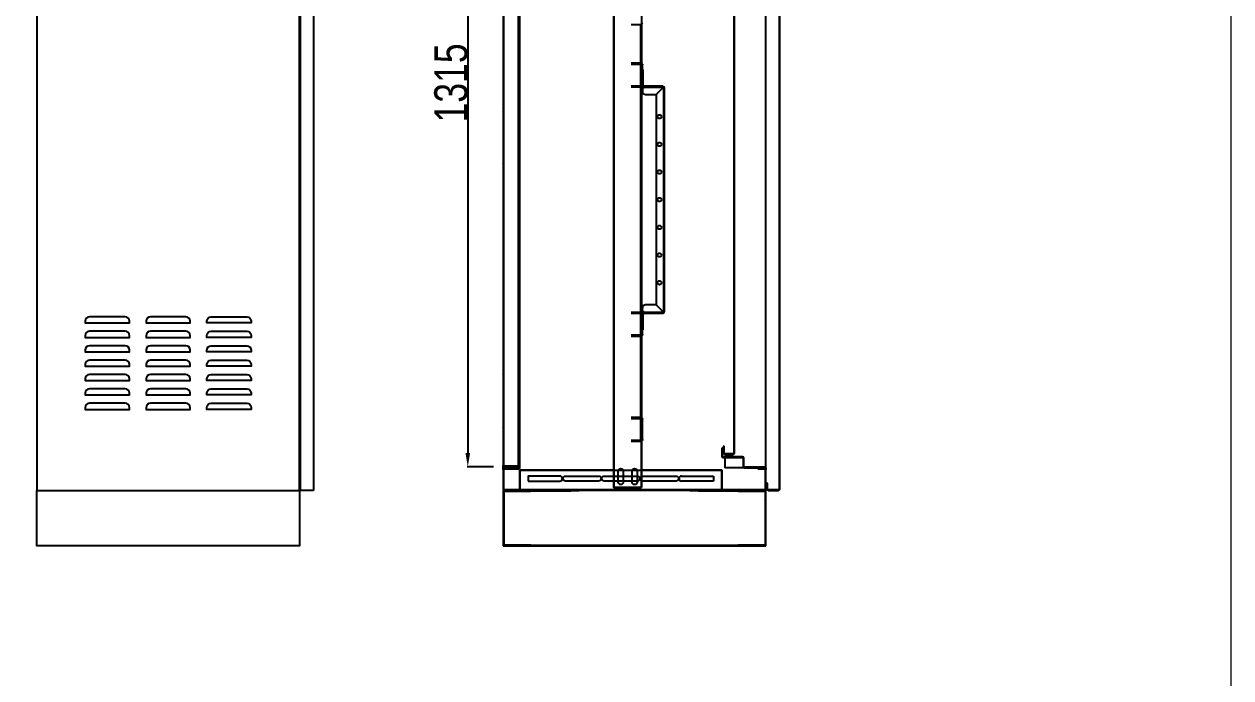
# Model space of a CAD drawing. Header units: inches. Extents: x 21 to 136330, y 8 to 58290.
# Drawn here: x 96468 to 98649, y 17266 to 18447 of the extents above; entities that cross this region are included whole.
import ezdxf
from ezdxf.enums import TextEntityAlignment as Align

# ---------------------------------------------------------------- set-up
doc = ezdxf.new("R2010")
doc.units = ezdxf.units.IN
doc.header["$MEASUREMENT"] = 0
doc.layers.add('0 TĂNG CỨNG', color=7, linetype='Continuous', lineweight=15)
doc.layers.add('@.0.DM. NÉT CHÍNH', color=7, linetype='Continuous')
doc.layers.add('@.DM. KÍCH THƯỚC', color=8, linetype='Continuous', transparency=0.2)
doc.layers.add('@.DM. KÍCH THƯỚC @ 1', color=8, linetype='Continuous', transparency=0.2)
doc.styles.add('ARIAL', font='arial.ttf')
doc.styles.add('roman', font='roman.shx', dxfattribs={"width": 0.8})
doc.styles.add('Tahoma (Input Text)', font='tahoma.ttf')
doc.dimstyles.new('Kích thước Duy Mạnh', dxfattribs={"dimtxt": 30, "dimasz": 25, "dimexe": 1.25, "dimexo": 20, "dimtad": 1, "dimdec": 1, "dimtxsty": 'roman', "dimcen": 2.5, "dimclrd": 8, "dimclre": 8, "dimclrt": 2, "dimadec": 0, "dimazin": 0, "dimtfac": 1, "dimtdec": 1, "dimtix": 1, "dimtmove": 0, "dimatfit": 3, "dimfxl": 1, "dimtfillclr": 1, "dimarcsym": 0})
pattern_1 = [(135.0002, (92231.654, 15167.05), (-33.67584, -33.6761), [])]
pattern_2 = [(60, (92231.654, 15167.05), (-41.24445, 23.8125), [])]
pattern_3 = [(45, (92231.654, 15167.05), (-33.67596, 33.67596), [])]
pattern_4 = [(150.00025, (92231.654, 15167.05), (-23.81232, -41.24456), [])]

# ---------------------------------------------------------------- blocks, each defined once
blk = doc.blocks.new('KHUNG KT1')
at = {"color": 7}
blk.add_lwpolyline([(0, 0), (7128, 0), (7128, -5040), (0, -5040)], close=True, dxfattribs=at)
at = {"color": 1, "style": 'Tahoma (Input Text)', "flags": 8}
for tag, p in [('#03', (1514.7, -4846.3)), ('#01', (328.9, -4851.1)), ('#05', (2819, -4851.1)), ('#07', (4424, -4851.1)), ('#09', (5172.9, -4851.1)), ('#02', (189.8, -4995.1)), ('#04', (1755.3, -4995.1)), ('#06', (2727.8, -4995.1)), ('#08', (4382.7, -4995.1)), ('#10', (5172.9, -4995.1))]:
    blk.add_attdef(tag, p, '', height=60, dxfattribs=at)
blk.add_attdef('#11', text='', height=60, dxfattribs=at).set_placement((6996, -4961.6), align=Align.CENTER)
at = {"layer": '0 TĂNG CỨNG', "color": 1, "style": 'ARIAL'}
blk.add_attdef('#12', (852.8, -4987.6), '', height=60, dxfattribs=at)
blk = doc.blocks.new('*D1639')
at = {"layer": '@.DM. KÍCH THƯỚC', "color": 8, "lineweight": -2, "transparency": 16777216}
for p, q in [((97316.2, 18962.2), (97268.5, 18962.2)), ((97316.2, 17647.2), (97268.5, 17647.2))]:
    blk.add_line(p, q, dxfattribs=at)
at = {"layer": '@.DM. KÍCH THƯỚC', "lineweight": -2, "transparency": 16777216}
blk.add_line((97269.7, 18937.2), (97269.7, 17672.2), dxfattribs=at)
at = {"layer": '@.DM. KÍCH THƯỚC', "transparency": 16777216}
for points in [[(97265.6, 18937.2), (97273.9, 18937.2), (97269.7, 18962.2)], [(97265.6, 17672.2), (97273.9, 17672.2), (97269.7, 17647.2)]]:
    blk.add_solid(points, dxfattribs=at)
at = {"layer": 'Defpoints', "color": 0, "transparency": 16777216}
for p in [(97336.2, 18962.2), (97269.7, 17647.2), (97336.2, 17647.2)]:
    blk.add_point(p, dxfattribs=at)
at = {"layer": '@.DM. KÍCH THƯỚC', "color": 2, "transparency": 16777216, "insert": (97209.1, 18269.2), "char_height": 60, "attachment_point": 1, "rotation": 90, "style": 'roman'}
blk.add_mtext('1315', dxfattribs=at)

msp = doc.modelspace()

# ---------------------------------------------------------------- hatches: boundary and pattern name
at = {"layer": '@.0.DM. NÉT CHÍNH'}
h = msp.add_hatch(dxfattribs=at)
h.set_pattern_fill('ANSI31', color=256, scale=381, angle=105.0002455, style=0)
h.set_pattern_definition(pattern_4)
edge = h.paths.add_edge_path()
edge.add_ellipse((97812.7013, 19002.2741), major_axis=(0, 1.2), ratio=1, start_angle=0, end_angle=90)
edge.add_line((97811.5013, 19002.2741), (97811.5013, 18991.6741))
edge.add_line((97811.5013, 18991.6741), (97810.3013, 18991.6741))
edge.add_line((97810.3013, 18991.6741), (97810.3013, 19002.2741))
edge.add_ellipse((97812.7013, 19002.2741), major_axis=(-2.4, 0), ratio=1, start_angle=270, end_angle=360, ccw=False)
edge.add_line((97812.7013, 19004.6741), (97831.4013, 19004.6741))
edge.add_ellipse((97831.4013, 19002.2741), major_axis=(0, 2.4), ratio=1, start_angle=270, end_angle=360, ccw=False)
edge.add_line((97833.8013, 19002.2741), (97833.8013, 17607.0741))
edge.add_ellipse((97831.4013, 17607.0741), major_axis=(2.4, 0), ratio=1, start_angle=270, end_angle=360, ccw=False)
edge.add_line((97831.4013, 17604.6741), (97812.7013, 17604.6741))
edge.add_ellipse((97812.7013, 17607.0741), major_axis=(0, -2.4), ratio=1, start_angle=270, end_angle=360, ccw=False)
edge.add_line((97810.3013, 17607.0741), (97810.3013, 17617.6741))
edge.add_line((97810.3013, 17617.6741), (97811.5013, 17617.6741))
edge.add_line((97811.5013, 17617.6741), (97811.5013, 17607.0741))
edge.add_ellipse((97812.7013, 17607.0741), major_axis=(-1.2, 0), ratio=1, start_angle=0, end_angle=90)
edge.add_line((97812.7013, 17605.8741), (97831.4013, 17605.8741))
edge.add_ellipse((97831.4013, 17607.0741), major_axis=(0, -1.2), ratio=1, start_angle=0, end_angle=90)
edge.add_line((97832.6013, 17607.0741), (97832.6013, 17704.6741))
edge.add_line((97832.6013, 17704.6741), (97832.6013, 17705.8741))
edge.add_line((97832.6013, 17705.8741), (97832.6013, 17733.4741))
edge.add_line((97832.6013, 17733.4741), (97832.6013, 17734.6741))
edge.add_line((97832.6013, 17734.6741), (97832.6013, 18289.6741))
edge.add_line((97832.6013, 18289.6741), (97832.6013, 18290.8741))
edge.add_line((97832.6013, 18290.8741), (97832.6013, 18318.4741))
edge.add_line((97832.6013, 18318.4741), (97832.6013, 18319.6741))
edge.add_line((97832.6013, 18319.6741), (97832.6013, 18874.6741))
edge.add_line((97832.6013, 18874.6741), (97832.6013, 18875.8741))
edge.add_line((97832.6013, 18875.8741), (97832.6013, 18903.4741))
edge.add_line((97832.6013, 18903.4741), (97832.6013, 18904.6741))
edge.add_line((97832.6013, 18904.6741), (97832.6013, 19002.2741))
edge.add_ellipse((97831.4013, 19002.2741), major_axis=(1.2, 0), ratio=1, start_angle=0, end_angle=90)
edge.add_line((97831.4013, 19003.4741), (97812.7013, 19003.4741))
h = msp.add_hatch(dxfattribs=at)
h.set_pattern_fill('ANSI31', color=256, scale=381, angle=14.9999778, style=0)
h.set_pattern_definition(pattern_2)
edge = h.paths.add_edge_path()
edge.add_line((97361.3013, 18962.1741), (97336.2013, 18962.1741))
edge.add_ellipse((97336.2013, 18959.7741), major_axis=(-2.4, 0), ratio=1, start_angle=270, end_angle=360)
edge.add_line((97333.8013, 18959.7741), (97333.8013, 17649.5741))
edge.add_ellipse((97336.2013, 17649.5741), major_axis=(0, -2.4), ratio=1, start_angle=270, end_angle=360)
edge.add_line((97336.2013, 17647.1741), (97361.3013, 17647.1741))
edge.add_line((97361.3013, 17647.1741), (97361.3013, 17648.3741))
edge.add_line((97361.3013, 17648.3741), (97336.2013, 17648.3741))
edge.add_ellipse((97336.2013, 17649.5741), major_axis=(-1.2, 0), ratio=1, start_angle=0, end_angle=90, ccw=False)
edge.add_line((97335.0013, 17649.5741), (97335.0013, 18959.7741))
edge.add_ellipse((97336.2013, 18959.7741), major_axis=(0, 1.2), ratio=1, start_angle=0, end_angle=90, ccw=False)
edge.add_line((97336.2013, 18960.9741), (97361.3013, 18960.9741))
edge.add_line((97361.3013, 18960.9741), (97361.3013, 18962.1741))
h = msp.add_hatch(dxfattribs=at)
h.set_pattern_fill('ANSI31', color=256, scale=381, style=0)
h.set_pattern_definition(pattern_3)
edge = h.paths.add_edge_path()
edge.add_line((97728.8013, 18928.3741), (97730.0013, 18928.3741))
edge.add_line((97730.0013, 18928.3741), (97730.0013, 18942.9741))
edge.add_ellipse((97731.2013, 18942.9741), major_axis=(0, 1.2), ratio=1, start_angle=0, end_angle=90, ccw=False)
edge.add_line((97731.2013, 18944.1741), (97766.4013, 18944.1741))
edge.add_ellipse((97766.4013, 18946.5741), major_axis=(2.4, 0), ratio=1, start_angle=270, end_angle=360)
edge.add_line((97768.8013, 18946.5741), (97768.8013, 18961.7741))
edge.add_ellipse((97770.0013, 18961.7741), major_axis=(0, 1.2), ratio=1, start_angle=0, end_angle=90, ccw=False)
edge.add_line((97770.0013, 18962.9741), (97808.8013, 18962.9741))
edge.add_line((97808.8013, 18962.9741), (97808.8013, 18964.1741))
edge.add_line((97808.8013, 18964.1741), (97770.0013, 18964.1741))
edge.add_ellipse((97770.0013, 18961.7741), major_axis=(-2.4, 0), ratio=1, start_angle=270, end_angle=360)
edge.add_line((97767.6013, 18961.7741), (97767.6013, 18946.5741))
edge.add_ellipse((97766.4013, 18946.5741), major_axis=(0, -1.2), ratio=1, start_angle=0, end_angle=90, ccw=False)
edge.add_line((97766.4013, 18945.3741), (97731.2013, 18945.3741))
edge.add_ellipse((97731.2013, 18942.9741), major_axis=(-2.4, 0), ratio=1, start_angle=270, end_angle=360)
edge.add_line((97728.8013, 18942.9741), (97728.8013, 18928.3741))
edge = h.paths.add_edge_path()
edge.add_line((97730.0013, 17680.9741), (97728.8013, 17680.9741))
edge.add_line((97728.8013, 17680.9741), (97728.8013, 17666.3741))
edge.add_ellipse((97731.2013, 17666.3741), major_axis=(0, -2.4), ratio=1, start_angle=270, end_angle=360)
edge.add_line((97731.2013, 17663.9741), (97766.4013, 17663.9741))
edge.add_ellipse((97766.4013, 17662.7741), major_axis=(1.2, 0), ratio=1, start_angle=0, end_angle=90, ccw=False)
edge.add_line((97767.6013, 17662.7741), (97767.6013, 17647.5741))
edge.add_ellipse((97770.0013, 17647.5741), major_axis=(0, -2.4), ratio=1, start_angle=270, end_angle=360)
edge.add_line((97770.0013, 17645.1741), (97808.8013, 17645.1741))
edge.add_line((97808.8013, 17645.1741), (97808.8013, 17646.3741))
edge.add_line((97808.8013, 17646.3741), (97770.0013, 17646.3741))
edge.add_ellipse((97770.0013, 17647.5741), major_axis=(-1.2, 0), ratio=1, start_angle=0, end_angle=90, ccw=False)
edge.add_line((97768.8013, 17647.5741), (97768.8013, 17662.7741))
edge.add_ellipse((97766.4013, 17662.7741), major_axis=(0, 2.4), ratio=1, start_angle=270, end_angle=360)
edge.add_line((97766.4013, 17665.1741), (97731.2013, 17665.1741))
edge.add_ellipse((97731.2013, 17666.3741), major_axis=(-1.2, 0), ratio=1, start_angle=0, end_angle=90, ccw=False)
edge.add_line((97730.0013, 17666.3741), (97730.0013, 17680.9741))
h = msp.add_hatch(dxfattribs=at)
h.set_pattern_fill('ANSI31', color=256, scale=381, angle=90.0002105, style=0)
h.set_pattern_definition(pattern_1)
edge = h.paths.add_edge_path()
edge.add_ellipse((97734.4013, 18937.2741), major_axis=(0, 1.2), ratio=1, start_angle=0, end_angle=90)
edge.add_line((97733.2013, 18937.2741), (97733.2013, 18924.6741))
edge.add_line((97733.2013, 18924.6741), (97732.0013, 18924.6741))
edge.add_line((97732.0013, 18924.6741), (97732.0013, 18937.2741))
edge.add_ellipse((97734.4013, 18937.2741), major_axis=(-2.4, 0), ratio=1, start_angle=270, end_angle=360, ccw=False)
edge.add_line((97734.4013, 18939.6741), (97749.6013, 18939.6741))
edge.add_ellipse((97749.6013, 18937.2741), major_axis=(0, 2.4), ratio=1, start_angle=270, end_angle=360, ccw=False)
edge.add_line((97752.0013, 18937.2741), (97752.0013, 17672.0741))
edge.add_ellipse((97749.6013, 17672.0741), major_axis=(2.4, 0), ratio=1, start_angle=270, end_angle=360, ccw=False)
edge.add_line((97749.6013, 17669.6741), (97734.4013, 17669.6741))
edge.add_ellipse((97734.4013, 17672.0741), major_axis=(0, -2.4), ratio=1, start_angle=270, end_angle=360, ccw=False)
edge.add_line((97732.0013, 17672.0741), (97732.0013, 17684.6741))
edge.add_line((97732.0013, 17684.6741), (97733.2013, 17684.6741))
edge.add_line((97733.2013, 17684.6741), (97733.2013, 17672.0741))
edge.add_ellipse((97734.4013, 17672.0741), major_axis=(-1.2, 0), ratio=1, start_angle=0, end_angle=90)
edge.add_line((97734.4013, 17670.8741), (97749.6013, 17670.8741))
edge.add_ellipse((97749.6013, 17672.0741), major_axis=(0, -1.2), ratio=1, start_angle=0, end_angle=90)
edge.add_line((97750.8013, 17672.0741), (97750.8013, 18937.2741))
edge.add_ellipse((97749.6013, 18937.2741), major_axis=(1.2, 0), ratio=1, start_angle=0, end_angle=90)
edge.add_line((97749.6013, 18938.4741), (97734.4013, 18938.4741))
h = msp.add_hatch(dxfattribs=at)
h.set_pattern_fill('ANSI31', color=256, scale=381, angle=75.0001754, style=0)
h.set_pattern_definition([(120.0002, (92231.654, 15167.05), (-41.2444, -23.81263), [])])
edge = h.paths.add_edge_path()
edge.add_ellipse((97582.3013, 18448.8706), major_axis=(3, 0), ratio=1, start_angle=270, end_angle=360)
edge.add_line((97585.3013, 18448.8706), (97585.3013, 18610.4776))
edge.add_ellipse((97582.3013, 18610.4776), major_axis=(0, 3), ratio=1, start_angle=270, end_angle=360)
edge.add_line((97582.3013, 18613.4776), (97565.3013, 18613.4776))
edge.add_line((97565.3013, 18613.4776), (97565.3013, 18611.9776))
edge.add_line((97565.3013, 18611.9776), (97582.3013, 18611.9776))
edge.add_ellipse((97582.3013, 18610.4776), major_axis=(1.5, 0), ratio=1, start_angle=0, end_angle=90, ccw=False)
edge.add_line((97583.8013, 18610.4776), (97583.8013, 18448.8706))
edge.add_ellipse((97582.3013, 18448.8706), major_axis=(0, -1.5), ratio=1, start_angle=0, end_angle=90, ccw=False)
edge.add_line((97582.3013, 18447.3706), (97565.3013, 18447.3706))
edge.add_line((97565.3013, 18447.3706), (97565.3013, 18445.8706))
edge.add_line((97565.3013, 18445.8706), (97582.3013, 18445.8706))
h = msp.add_hatch(dxfattribs=at)
h.set_pattern_fill('ANSI31', color=256, scale=381, style=0)
h.set_pattern_definition(pattern_3)
edge = h.paths.add_edge_path()
edge.add_ellipse((97582.3013, 18336.3706), major_axis=(3, 0), ratio=1, start_angle=270, end_angle=360)
edge.add_line((97585.3013, 18336.3706), (97585.3013, 18364.6741))
edge.add_line((97585.3013, 18364.6741), (97585.3013, 18372.9776))
edge.add_ellipse((97582.3013, 18372.9776), major_axis=(0, 3), ratio=1, start_angle=270, end_angle=360)
edge.add_line((97582.3013, 18375.9776), (97565.3013, 18375.9776))
edge.add_line((97565.3013, 18375.9776), (97565.3013, 18374.4776))
edge.add_line((97565.3013, 18374.4776), (97582.3013, 18374.4776))
edge.add_ellipse((97582.3013, 18372.9776), major_axis=(1.5, 0), ratio=1, start_angle=0, end_angle=90, ccw=False)
edge.add_line((97583.8013, 18372.9776), (97583.8013, 18336.3706))
edge.add_ellipse((97582.3013, 18336.3706), major_axis=(0, -1.5), ratio=1, start_angle=0, end_angle=90, ccw=False)
edge.add_line((97582.3013, 18334.8706), (97565.3013, 18334.8706))
edge.add_line((97565.3013, 18334.8706), (97565.3013, 18333.3706))
edge.add_line((97565.3013, 18333.3706), (97582.3013, 18333.3706))
h = msp.add_hatch(dxfattribs=at)
h.set_pattern_fill('ANSI31', color=256, scale=381, angle=-14.9999778, style=0)
h.set_pattern_definition([(30, (92231.654, 15167.05), (-23.8125, 41.24445), [])])
edge = h.paths.add_edge_path()
edge.add_ellipse((97588.3013, 17923.1741), major_axis=(-3, 0), ratio=1, start_angle=270, end_angle=360)
edge.add_line((97585.3013, 17923.1741), (97585.3013, 17922.9776))
edge.add_line((97585.3013, 17922.9776), (97585.3013, 17894.6741))
edge.add_line((97585.3013, 17894.6741), (97586.8013, 17894.6741))
edge.add_line((97586.8013, 17894.6741), (97586.8013, 17923.1741))
edge.add_ellipse((97588.3013, 17923.1741), major_axis=(0, 1.5), ratio=1, start_angle=0, end_angle=90, ccw=False)
edge.add_line((97588.3013, 17924.6741), (97622.3013, 17924.6741))
edge.add_ellipse((97622.3013, 17927.6741), major_axis=(3, 0), ratio=1, start_angle=270, end_angle=360)
edge.add_line((97625.3013, 17927.6741), (97625.3013, 18331.6741))
edge.add_ellipse((97622.3013, 18331.6741), major_axis=(0, 3), ratio=1, start_angle=270, end_angle=360)
edge.add_line((97622.3013, 18334.6741), (97588.3013, 18334.6741))
edge.add_ellipse((97588.3013, 18336.1741), major_axis=(-1.5, 0), ratio=1, start_angle=0, end_angle=90, ccw=False)
edge.add_line((97586.8013, 18336.1741), (97586.8013, 18364.6741))
edge.add_line((97586.8013, 18364.6741), (97585.3013, 18364.6741))
edge.add_line((97585.3013, 18364.6741), (97585.3013, 18336.3706))
edge.add_line((97585.3013, 18336.3706), (97585.3013, 18336.1741))
edge.add_ellipse((97588.3013, 18336.1741), major_axis=(0, -3), ratio=1, start_angle=270, end_angle=360)
edge.add_line((97588.3013, 18333.1741), (97622.3013, 18333.1741))
edge.add_ellipse((97622.3013, 18331.6741), major_axis=(1.5, 0), ratio=1, start_angle=0, end_angle=90, ccw=False)
edge.add_line((97623.8013, 18331.6741), (97623.8013, 17927.6741))
edge.add_ellipse((97622.3013, 17927.6741), major_axis=(0, -1.5), ratio=1, start_angle=0, end_angle=90, ccw=False)
edge.add_line((97622.3013, 17926.1741), (97588.3013, 17926.1741))
h = msp.add_hatch(dxfattribs=at)
h.set_pattern_fill('ANSI31', color=256, scale=381, angle=105.0002455, style=0)
h.set_pattern_definition(pattern_4)
edge = h.paths.add_edge_path()
edge.add_ellipse((97582.3013, 17886.3706), major_axis=(3, 0), ratio=1, start_angle=270, end_angle=360)
edge.add_line((97585.3013, 17886.3706), (97585.3013, 17894.6741))
edge.add_line((97585.3013, 17894.6741), (97585.3013, 17922.9776))
edge.add_ellipse((97582.3013, 17922.9776), major_axis=(0, 3), ratio=1, start_angle=270, end_angle=360)
edge.add_line((97582.3013, 17925.9776), (97565.3013, 17925.9776))
edge.add_line((97565.3013, 17925.9776), (97565.3013, 17924.4776))
edge.add_line((97565.3013, 17924.4776), (97582.3013, 17924.4776))
edge.add_ellipse((97582.3013, 17922.9776), major_axis=(1.5, 0), ratio=1, start_angle=0, end_angle=90, ccw=False)
edge.add_line((97583.8013, 17922.9776), (97583.8013, 17886.3706))
edge.add_ellipse((97582.3013, 17886.3706), major_axis=(0, -1.5), ratio=1, start_angle=0, end_angle=90, ccw=False)
edge.add_line((97582.3013, 17884.8706), (97565.3013, 17884.8706))
edge.add_line((97565.3013, 17884.8706), (97565.3013, 17883.3706))
edge.add_line((97565.3013, 17883.3706), (97582.3013, 17883.3706))
h = msp.add_hatch(dxfattribs=at)
h.set_pattern_fill('ANSI31', color=256, scale=381, angle=90.0002105, style=0)
h.set_pattern_definition(pattern_1)
edge = h.paths.add_edge_path()
edge.add_ellipse((97582.3013, 17696.3706), major_axis=(3, 0), ratio=1, start_angle=270, end_angle=360)
edge.add_line((97585.3013, 17696.3706), (97585.3013, 17732.9776))
edge.add_ellipse((97582.3013, 17732.9776), major_axis=(0, 3), ratio=1, start_angle=270, end_angle=360)
edge.add_line((97582.3013, 17735.9776), (97565.3013, 17735.9776))
edge.add_line((97565.3013, 17735.9776), (97565.3013, 17734.4776))
edge.add_line((97565.3013, 17734.4776), (97582.3013, 17734.4776))
edge.add_ellipse((97582.3013, 17732.9776), major_axis=(1.5, 0), ratio=1, start_angle=0, end_angle=90, ccw=False)
edge.add_line((97583.8013, 17732.9776), (97583.8013, 17696.3706))
edge.add_ellipse((97582.3013, 17696.3706), major_axis=(0, -1.5), ratio=1, start_angle=0, end_angle=90, ccw=False)
edge.add_line((97582.3013, 17694.8706), (97565.3013, 17694.8706))
edge.add_line((97565.3013, 17694.8706), (97565.3013, 17693.3706))
edge.add_line((97565.3013, 17693.3706), (97582.3013, 17693.3706))
h = msp.add_hatch(dxfattribs=at)
h.set_pattern_fill('ANSI31', color=256, scale=381, angle=90.0002105, style=0)
h.set_pattern_definition(pattern_1)
edge = h.paths.add_edge_path()
edge.add_line((97671.3013, 17605.8741), (97671.3013, 17604.6741))
edge.add_line((97671.3013, 17604.6741), (97686.3013, 17604.6741))
edge.add_line((97686.3013, 17604.6741), (97758.8013, 17604.6741))
edge.add_line((97758.8013, 17604.6741), (97806.4013, 17604.6741))
edge.add_ellipse((97806.4013, 17607.0741), major_axis=(2.4, 0), ratio=1, start_angle=270, end_angle=360)
edge.add_line((97808.8013, 17607.0741), (97808.8013, 17642.2741))
edge.add_ellipse((97806.4013, 17642.2741), major_axis=(0, 2.4), ratio=1, start_angle=270, end_angle=360)
edge.add_line((97806.4013, 17644.6741), (97793.8013, 17644.6741))
edge.add_line((97793.8013, 17644.6741), (97793.8013, 17643.4741))
edge.add_line((97793.8013, 17643.4741), (97806.4013, 17643.4741))
edge.add_ellipse((97806.4013, 17642.2741), major_axis=(1.2, 0), ratio=1, start_angle=0, end_angle=90, ccw=False)
edge.add_line((97807.6013, 17642.2741), (97807.6013, 17607.0741))
edge.add_ellipse((97806.4013, 17607.0741), major_axis=(0, -1.2), ratio=1, start_angle=0, end_angle=90, ccw=False)
edge.add_line((97806.4013, 17605.8741), (97671.3013, 17605.8741))
edge = h.paths.add_edge_path()
edge.add_line((97363.8013, 17645.8741), (97363.8013, 17673.4741))
edge.add_line((97363.8013, 17673.4741), (97362.6013, 17673.4741))
edge.add_line((97362.6013, 17673.4741), (97362.6013, 17645.8741))
edge.add_ellipse((97361.4013, 17645.8741), major_axis=(0, -1.2), ratio=1, start_angle=0, end_angle=90, ccw=False)
edge.add_line((97361.4013, 17644.6741), (97336.2013, 17644.6741))
edge.add_ellipse((97336.2013, 17642.2741), major_axis=(-2.4, 0), ratio=1, start_angle=270, end_angle=360)
edge.add_line((97333.8013, 17642.2741), (97333.8013, 17607.0741))
edge.add_ellipse((97336.2013, 17607.0741), major_axis=(0, -2.4), ratio=1, start_angle=270, end_angle=360)
edge.add_line((97336.2013, 17604.6741), (97383.8013, 17604.6741))
edge.add_line((97383.8013, 17604.6741), (97456.3013, 17604.6741))
edge.add_line((97456.3013, 17604.6741), (97471.3013, 17604.6741))
edge.add_line((97471.3013, 17604.6741), (97471.3013, 17605.8741))
edge.add_line((97471.3013, 17605.8741), (97336.2013, 17605.8741))
edge.add_ellipse((97336.2013, 17607.0741), major_axis=(-1.2, 0), ratio=1, start_angle=0, end_angle=90, ccw=False)
edge.add_line((97335.0013, 17607.0741), (97335.0013, 17642.2741))
edge.add_ellipse((97336.2013, 17642.2741), major_axis=(0, 1.2), ratio=1, start_angle=0, end_angle=90, ccw=False)
edge.add_line((97336.2013, 17643.4741), (97361.4013, 17643.4741))
edge.add_ellipse((97361.4013, 17645.8741), major_axis=(2.4, 0), ratio=1, start_angle=270, end_angle=360)
h = msp.add_hatch(dxfattribs=at)
h.set_pattern_fill('ANSI31', color=256, scale=381, angle=14.9999778, style=0)
h.set_pattern_definition(pattern_2)
edge = h.paths.add_edge_path()
edge.add_line((97807.6013, 17602.2741), (97807.6013, 17507.0741))
edge.add_ellipse((97806.4013, 17507.0741), major_axis=(0, -1.2), ratio=1, start_angle=0, end_angle=90, ccw=False)
edge.add_line((97806.4013, 17505.8741), (97758.8013, 17505.8741))
edge.add_line((97758.8013, 17505.8741), (97758.8013, 17504.6741))
edge.add_line((97758.8013, 17504.6741), (97806.4013, 17504.6741))
edge.add_ellipse((97806.4013, 17507.0741), major_axis=(2.4, 0), ratio=1, start_angle=270, end_angle=360)
edge.add_line((97808.8013, 17507.0741), (97808.8013, 17602.2741))
edge.add_ellipse((97806.4013, 17602.2741), major_axis=(0, 2.4), ratio=1, start_angle=270, end_angle=360)
edge.add_line((97806.4013, 17604.6741), (97758.8013, 17604.6741))
edge.add_line((97758.8013, 17604.6741), (97758.8013, 17603.4741))
edge.add_line((97758.8013, 17603.4741), (97806.4013, 17603.4741))
edge.add_ellipse((97806.4013, 17602.2741), major_axis=(1.2, 0), ratio=1, start_angle=0, end_angle=90, ccw=False)
edge = h.paths.add_edge_path()
edge.add_line((97383.8013, 17505.8741), (97336.2013, 17505.8741))
edge.add_ellipse((97336.2013, 17507.0741), major_axis=(-1.2, 0), ratio=1, start_angle=0, end_angle=90, ccw=False)
edge.add_line((97335.0013, 17507.0741), (97335.0013, 17602.2741))
edge.add_ellipse((97336.2013, 17602.2741), major_axis=(0, 1.2), ratio=1, start_angle=0, end_angle=90, ccw=False)
edge.add_line((97336.2013, 17603.4741), (97383.8013, 17603.4741))
edge.add_line((97383.8013, 17603.4741), (97383.8013, 17604.6741))
edge.add_line((97383.8013, 17604.6741), (97336.2013, 17604.6741))
edge.add_ellipse((97336.2013, 17602.2741), major_axis=(-2.4, 0), ratio=1, start_angle=270, end_angle=360)
edge.add_line((97333.8013, 17602.2741), (97333.8013, 17507.0741))
edge.add_ellipse((97336.2013, 17507.0741), major_axis=(0, -2.4), ratio=1, start_angle=270, end_angle=360)
edge.add_line((97336.2013, 17504.6741), (97383.8013, 17504.6741))
edge.add_line((97383.8013, 17504.6741), (97383.8013, 17505.8741))

# ---------------------------------------------------------------- linework, layer by layer
at = {"color": 2}
for points in [[(96650.0159, 17917.984), (96586.0159, 17917.984, 0.414213562), (96578.0159, 17909.984), (96578.0159, 17906.984), (96658.0159, 17906.984), (96658.0159, 17909.984, 0.414213562)], [(96760.0159, 17917.984), (96696.0159, 17917.984, 0.414213562), (96688.0159, 17909.984), (96688.0159, 17906.984), (96768.0159, 17906.984), (96768.0159, 17909.984, 0.414213562)], [(96806.0159, 17917.984), (96870.0159, 17917.984, -0.414213562), (96878.0159, 17909.984), (96878.0159, 17906.984), (96798.0159, 17906.984), (96798.0159, 17909.984, -0.414213562)], [(96650.0159, 17891.984), (96586.0159, 17891.984, 0.414213562), (96578.0159, 17883.984), (96578.0159, 17880.984), (96658.0159, 17880.984), (96658.0159, 17883.984, 0.414213562)], [(96760.0159, 17891.984), (96696.0159, 17891.984, 0.414213562), (96688.0159, 17883.984), (96688.0159, 17880.984), (96768.0159, 17880.984), (96768.0159, 17883.984, 0.414213562)], [(96806.0159, 17891.984), (96870.0159, 17891.984, -0.414213562), (96878.0159, 17883.984), (96878.0159, 17880.984), (96798.0159, 17880.984), (96798.0159, 17883.984, -0.414213562)], [(96650.0159, 17865.984), (96586.0159, 17865.984, 0.414213562), (96578.0159, 17857.984), (96578.0159, 17854.984), (96658.0159, 17854.984), (96658.0159, 17857.984, 0.414213562)], [(96760.0159, 17865.984), (96696.0159, 17865.984, 0.414213562), (96688.0159, 17857.984), (96688.0159, 17854.984), (96768.0159, 17854.984), (96768.0159, 17857.984, 0.414213562)], [(96806.0159, 17865.984), (96870.0159, 17865.984, -0.414213562), (96878.0159, 17857.984), (96878.0159, 17854.984), (96798.0159, 17854.984), (96798.0159, 17857.984, -0.414213562)], [(96650.0159, 17839.984), (96586.0159, 17839.984, 0.414213562), (96578.0159, 17831.984), (96578.0159, 17828.984), (96658.0159, 17828.984), (96658.0159, 17831.984, 0.414213562)], [(96760.0159, 17839.984), (96696.0159, 17839.984, 0.414213562), (96688.0159, 17831.984), (96688.0159, 17828.984), (96768.0159, 17828.984), (96768.0159, 17831.984, 0.414213562)], [(96806.0159, 17839.984), (96870.0159, 17839.984, -0.414213562), (96878.0159, 17831.984), (96878.0159, 17828.984), (96798.0159, 17828.984), (96798.0159, 17831.984, -0.414213562)], [(96650.0159, 17813.984), (96586.0159, 17813.984, 0.414213562), (96578.0159, 17805.984), (96578.0159, 17802.984), (96658.0159, 17802.984), (96658.0159, 17805.984, 0.414213562)], [(96760.0159, 17813.984), (96696.0159, 17813.984, 0.414213562), (96688.0159, 17805.984), (96688.0159, 17802.984), (96768.0159, 17802.984), (96768.0159, 17805.984, 0.414213562)], [(96806.0159, 17813.984), (96870.0159, 17813.984, -0.414213562), (96878.0159, 17805.984), (96878.0159, 17802.984), (96798.0159, 17802.984), (96798.0159, 17805.984, -0.414213562)], [(96650.0159, 17787.984), (96586.0159, 17787.984, 0.414213562), (96578.0159, 17779.984), (96578.0159, 17776.984), (96658.0159, 17776.984), (96658.0159, 17779.984, 0.414213562)], [(96760.0159, 17787.984), (96696.0159, 17787.984, 0.414213562), (96688.0159, 17779.984), (96688.0159, 17776.984), (96768.0159, 17776.984), (96768.0159, 17779.984, 0.414213562)], [(96806.0159, 17787.984), (96870.0159, 17787.984, -0.414213562), (96878.0159, 17779.984), (96878.0159, 17776.984), (96798.0159, 17776.984), (96798.0159, 17779.984, -0.414213562)], [(96650.0159, 17761.984), (96586.0159, 17761.984, 0.414213562), (96578.0159, 17753.984), (96578.0159, 17750.984), (96658.0159, 17750.984), (96658.0159, 17753.984, 0.414213562)], [(96760.0159, 17761.984), (96696.0159, 17761.984, 0.414213562), (96688.0159, 17753.984), (96688.0159, 17750.984), (96768.0159, 17750.984), (96768.0159, 17753.984, 0.414213562)], [(96806.0159, 17761.984), (96870.0159, 17761.984, -0.414213562), (96878.0159, 17753.984), (96878.0159, 17750.984), (96798.0159, 17750.984), (96798.0159, 17753.984, -0.414213562)]]:
    msp.add_lwpolyline(points, format="xyb", close=True, dxfattribs=at)
at = {"layer": '@.0.DM. NÉT CHÍNH'}
for p, q in [((97832.6013, 19002.2741), (97832.6013, 17607.0741)), ((97833.8013, 17607.0741), (97833.8013, 19002.2741)), ((97533.8013, 18999.6741), (97533.8013, 17609.6741)), ((97333.8013, 18959.7741), (97333.8013, 17649.5741)), ((97335.0013, 17649.5741), (97335.0013, 18959.7741)), ((97361.3013, 17648.3741), (97361.3013, 18960.9741)), ((97808.8013, 17646.3741), (97808.8013, 18962.9741)), ((97750.8013, 18937.2741), (97750.8013, 17672.0741)), ((97752.0013, 17672.0741), (97752.0013, 18937.2741)), ((97362.6013, 17673.4741), (97362.6013, 18935.8741)), ((97363.8013, 17673.4741), (97363.8013, 18935.8741)), ((97565.3013, 18445.8706), (97582.3013, 18445.8706)), ((97582.3013, 18375.9776), (97582.3013, 18445.8706)), ((97583.8013, 18375.5757), (97583.8013, 18446.2725)), ((97582.3013, 18375.9776), (97565.3013, 18375.9776)), ((97565.3013, 18374.4776), (97582.3013, 18374.4776)), ((97582.3013, 18334.8706), (97582.3013, 18374.4776)), ((97583.8013, 18372.9776), (97583.8013, 18336.3706)), ((97585.3013, 18374.6741), (97584.7756, 18374.6741)), ((97585.3013, 18374.6741), (97585.3013, 18372.9776)), ((97585.3013, 18336.3706), (97585.3013, 18372.9776)), ((97586.8013, 18364.6741), (97585.3013, 18364.6741)), ((97585.3013, 18364.6741), (97585.3013, 18336.1741)), ((97586.8013, 18336.1741), (97586.8013, 18364.6741)), ((97582.3013, 18334.8706), (97565.3013, 18334.8706)), ((97565.3013, 18333.3706), (97582.3013, 18333.3706)), ((97582.3013, 17925.9776), (97582.3013, 18333.3706)), ((97583.8013, 17925.5757), (97583.8013, 18333.7725)), ((97584.7756, 18334.6741), (97585.3013, 18334.6741)), ((97585.3013, 18336.1741), (97585.3013, 18334.6741)), ((97585.3013, 18331.6741), (97585.3013, 18325.6741)), ((97588.3013, 18331.6741), (97585.3013, 18331.6741)), ((97622.3013, 18334.6741), (97588.3013, 18334.6741)), ((97588.3013, 18333.1741), (97622.3013, 18333.1741)), ((97588.3013, 18333.1741), (97588.3013, 18331.6741)), ((97622.2306, 18331.6741), (97610.2306, 18319.6741)), ((97622.3013, 18331.6034), (97610.3013, 18319.6034)), ((97623.8013, 18331.6741), (97623.8013, 17927.6741)), ((97625.3013, 17927.6741), (97625.3013, 18331.6741)), ((97591.3013, 18319.6741), (97610.2306, 18319.6741)), ((97610.3013, 18319.6034), (97610.3013, 17939.7448)), ((97585.3013, 17927.6741), (97585.3013, 17933.6741)), ((97610.2306, 17939.6741), (97591.3013, 17939.6741)), ((97622.2306, 17927.6741), (97610.2306, 17939.6741)), ((97622.3013, 17927.7448), (97610.3013, 17939.7448)), ((97582.3013, 17925.9776), (97565.3013, 17925.9776)), ((97565.3013, 17924.4776), (97582.3013, 17924.4776)), ((97582.3013, 17884.8706), (97582.3013, 17924.4776)), ((97583.8013, 17922.9776), (97583.8013, 17886.3706)), ((97585.3013, 17924.6741), (97584.7756, 17924.6741)), ((97585.3013, 17927.6741), (97588.3013, 17927.6741)), ((97585.3013, 17924.6741), (97585.3013, 17923.1741)), ((97585.3013, 17923.1741), (97585.3013, 17894.6741)), ((97585.3013, 17886.3706), (97585.3013, 17922.9776)), ((97586.8013, 17894.6741), (97586.8013, 17923.1741)), ((97588.3013, 17927.6741), (97588.3013, 17926.1741)), ((97622.3013, 17926.1741), (97588.3013, 17926.1741)), ((97588.3013, 17924.6741), (97622.3013, 17924.6741)), ((97585.3013, 17894.6741), (97586.8013, 17894.6741)), ((97582.3013, 17884.8706), (97565.3013, 17884.8706)), ((97565.3013, 17883.3706), (97582.3013, 17883.3706)), ((97582.3013, 17735.9776), (97582.3013, 17883.3706)), ((97583.8013, 17735.5757), (97583.8013, 17883.7725)), ((97584.7756, 17884.6741), (97585.3013, 17884.6741)), ((97585.3013, 17886.3706), (97585.3013, 17884.6741)), ((97582.3013, 17735.9776), (97565.3013, 17735.9776)), ((97565.3013, 17734.4776), (97582.3013, 17734.4776)), ((97582.3013, 17694.8706), (97582.3013, 17734.4776)), ((97583.8013, 17732.9776), (97583.8013, 17696.3706)), ((97585.3013, 17734.6741), (97584.7756, 17734.6741)), ((97585.3013, 17734.6741), (97585.3013, 17732.9776)), ((97585.3013, 17696.3706), (97585.3013, 17732.9776)), ((97582.3013, 17694.8706), (97565.3013, 17694.8706)), ((97565.3013, 17693.3706), (97582.3013, 17693.3706)), ((97583.8013, 17609.6741), (97583.8013, 17693.7725)), ((97584.7756, 17694.6741), (97585.3013, 17694.6741)), ((97585.3013, 17696.3706), (97585.3013, 17694.6741)), ((97363.8013, 17673.4741), (97362.6013, 17673.4741)), ((97362.6013, 17673.4741), (97362.6013, 17645.8741)), ((97363.8013, 17645.8741), (97363.8013, 17673.4741)), ((97730.0013, 17680.9741), (97728.8013, 17680.9741)), ((97728.8013, 17680.9741), (97728.8013, 17666.3741)), ((97730.0013, 17666.3741), (97730.0013, 17680.9741)), ((97733.2013, 17684.7448), (97732.0013, 17684.7448)), ((97732.0013, 17684.7448), (97732.0013, 17684.6741)), ((97733.2013, 17684.6741), (97732.0013, 17684.6741)), ((97732.0013, 17684.6741), (97732.0013, 17672.0741)), ((97733.2013, 17684.6741), (97733.2013, 17684.7448)), ((97733.2013, 17672.0741), (97733.2013, 17684.6741)), ((97749.6013, 17672.0741), (97749.6013, 17670.8741)), ((97750.8013, 17672.0741), (97749.6013, 17672.0741)), ((97333.8013, 17642.2741), (97333.8013, 17649.5741)), ((97336.2013, 17649.5741), (97335.0013, 17649.5741)), ((97336.2013, 17649.5741), (97336.2013, 17648.3741)), ((97731.2013, 17665.2448), (97734.2013, 17665.2448)), ((97766.4013, 17665.1741), (97731.2013, 17665.1741)), ((97731.2013, 17663.9741), (97766.4013, 17663.9741)), ((97734.2013, 17665.2448), (97734.2013, 17665.1741)), ((97734.2013, 17663.9741), (97734.2013, 17645.1741)), ((97749.6013, 17670.8741), (97734.4013, 17670.8741)), ((97734.4013, 17669.6741), (97749.6013, 17669.6741)), ((97767.6013, 17662.7741), (97767.6013, 17647.5741)), ((97768.8013, 17647.5741), (97768.8013, 17662.7741)), ((97333.8013, 17642.2741), (97333.8013, 17607.0741)), ((97335.0013, 17607.0741), (97335.0013, 17642.2741)), ((97361.3013, 17648.3741), (97336.2013, 17648.3741)), ((97336.2013, 17647.1741), (97361.3013, 17647.1741)), ((97361.4013, 17644.6741), (97336.2013, 17644.6741)), ((97336.2013, 17643.4741), (97361.4013, 17643.4741)), ((97361.3013, 17647.1741), (97361.3013, 17648.3741)), ((97533.8013, 17640.8741), (97363.8013, 17640.8741)), ((97363.8013, 17640.8741), (97363.8013, 17608.8741)), ((97550.6384, 17640.8741), (97541.9643, 17640.8741)), ((97575.6384, 17640.8741), (97566.9643, 17640.8741)), ((97728.8013, 17640.8741), (97583.8013, 17640.8741)), ((97656.3013, 17630.3741), (97713.8013, 17630.3741)), ((97713.8013, 17630.3741), (97713.8013, 17621.3741)), ((97728.8013, 17608.8741), (97728.8013, 17640.8741)), ((97770.0013, 17645.1741), (97734.2013, 17645.1741)), ((97808.8013, 17646.3741), (97770.0013, 17646.3741)), ((97770.0013, 17645.1741), (97808.8013, 17645.1741)), ((97793.8013, 17645.1741), (97793.8013, 17644.6741)), ((97806.4013, 17644.6741), (97793.8013, 17644.6741)), ((97793.8013, 17644.6741), (97793.8013, 17643.4741)), ((97793.8013, 17643.4741), (97806.4013, 17643.4741)), ((97807.6013, 17642.2741), (97807.6013, 17607.0741)), ((97808.8013, 17645.1741), (97808.8013, 17646.3741)), ((97808.8013, 17645.1741), (97808.8013, 17642.2741)), ((97808.8013, 17607.0741), (97808.8013, 17642.2741)), ((97363.8013, 17608.8741), (97363.8013, 17605.8741)), ((97713.8013, 17621.3741), (97656.3013, 17621.3741)), ((97728.8013, 17605.8741), (97728.8013, 17608.8741)), ((97811.5013, 17617.7448), (97810.3013, 17617.7448)), ((97810.3013, 17617.7448), (97810.3013, 17617.6741)), ((97811.5013, 17617.6741), (97810.3013, 17617.6741)), ((97810.3013, 17617.6741), (97810.3013, 17607.0741)), ((97811.5013, 17617.6741), (97811.5013, 17617.7448)), ((97811.5013, 17607.0741), (97811.5013, 17617.6741)), ((97831.4013, 17605.8741), (97831.4013, 17607.0741)), ((97832.6013, 17607.0741), (97831.4013, 17607.0741)), ((97383.8013, 17604.6741), (97333.8013, 17604.6741)), ((97333.8013, 17604.6741), (97333.8013, 17504.6741)), ((97335.0013, 17507.0741), (97335.0013, 17602.2741)), ((97336.2013, 17602.2741), (97335.2013, 17602.2741)), ((97335.2013, 17507.0741), (97335.2013, 17602.2741)), ((97471.3013, 17605.8741), (97336.2013, 17605.8741)), ((97336.2013, 17604.6741), (97471.3013, 17604.6741)), ((97336.2013, 17603.4741), (97383.8013, 17603.4741)), ((97336.2013, 17603.4741), (97336.2013, 17602.2741)), ((97686.3013, 17604.6741), (97456.3013, 17604.6741)), ((97806.4013, 17605.8741), (97671.3013, 17605.8741)), ((97671.3013, 17604.6741), (97806.4013, 17604.6741)), ((97686.3013, 17603.4741), (97686.3013, 17604.6741)), ((97758.8013, 17603.4741), (97686.3013, 17603.4741)), ((97808.8013, 17604.6741), (97758.8013, 17604.6741)), ((97758.8013, 17604.6741), (97758.8013, 17603.4741)), ((97758.8013, 17603.4741), (97806.4013, 17603.4741)), ((97806.4013, 17603.4741), (97806.4013, 17602.2741)), ((97806.4013, 17602.2741), (97807.4013, 17602.2741)), ((97807.4013, 17602.2741), (97807.4013, 17507.0741)), ((97807.6013, 17602.2741), (97807.6013, 17507.0741)), ((97808.8013, 17504.6741), (97808.8013, 17604.6741)), ((97831.4013, 17605.8741), (97812.7013, 17605.8741)), ((97812.7013, 17604.6741), (97831.4013, 17604.6741)), ((97333.8013, 17504.6741), (97383.8013, 17504.6741)), ((97383.8013, 17505.8741), (97336.2013, 17505.8741)), ((97383.8013, 17504.6741), (97383.8013, 17505.8741)), ((97383.8013, 17505.8741), (97383.872, 17505.8741)), ((97383.8013, 17504.6741), (97383.872, 17504.6741)), ((97383.872, 17505.8741), (97383.872, 17504.6741)), ((97383.872, 17505.8741), (97758.7306, 17505.8741)), ((97383.872, 17504.6741), (97758.7306, 17504.6741)), ((97758.8013, 17505.8741), (97758.7306, 17505.8741)), ((97758.7306, 17505.8741), (97758.7306, 17504.6741)), ((97758.7306, 17504.6741), (97758.8013, 17504.6741)), ((97806.4013, 17505.8741), (97758.8013, 17505.8741)), ((97758.8013, 17505.8741), (97758.8013, 17504.6741)), ((97758.8013, 17504.6741), (97808.8013, 17504.6741))]:
    msp.add_line(p, q, dxfattribs=at)
for points in [[(96965.5159, 19004.6741), (96490.5159, 19004.6741), (96490.5159, 17604.6741), (96965.5159, 17604.6741)], [(96990.5159, 17604.6741), (96967.0159, 17604.6741), (96967.0159, 19004.6741), (96990.5159, 19004.6741)], [(96490.5159, 17604.6741), (96965.5159, 17604.6741), (96965.5159, 17504.6741), (96490.5159, 17504.6741)]]:
    msp.add_lwpolyline(points, close=True, dxfattribs=at)
at = {"layer": '@.0.DM. NÉT CHÍNH', "color": 6}
for points in [[(97583.8013, 17609.6741), (97533.8013, 17609.6741), (97533.8013, 18999.6741), (97583.8013, 18999.6741)], [(97363.8013, 17640.8741), (97728.8013, 17640.8741), (97728.8013, 17605.8741), (97363.8013, 17605.8741)]]:
    msp.add_lwpolyline(points, close=True, dxfattribs=at)
at = {"layer": '@.0.DM. NÉT CHÍNH'}
for points in [[(97378.8013, 17621.3741), (97436.3013, 17621.3741, 1), (97436.3013, 17630.3741), (97378.8013, 17630.3741)], [(97446.3013, 17630.3741), (97506.3013, 17630.3741, -1), (97506.3013, 17621.3741), (97446.3013, 17621.3741, -1)], [(97516.3013, 17630.3741), (97576.3013, 17630.3741, -1), (97576.3013, 17621.3741), (97516.3013, 17621.3741, -1)], [(97550.8013, 17639.6741), (97550.8013, 17619.6741, -1), (97541.8013, 17619.6741), (97541.8013, 17639.6741, -1)], [(97566.8013, 17619.6741), (97566.8013, 17639.6741, -1), (97575.8013, 17639.6741), (97575.8013, 17619.6741, -1)], [(97586.3013, 17630.3741), (97646.3013, 17630.3741, -1), (97646.3013, 17621.3741), (97586.3013, 17621.3741, -1)]]:
    msp.add_lwpolyline(points, format="xyb", close=True, dxfattribs=at)
for points in [[(97533.8013, 17609.6741), (97535.3013, 17609.6741), (97536.8013, 17609.6741), (97580.8013, 17609.6741), (97582.3013, 17609.6741), (97583.8013, 17609.6741)], [(97456.3013, 17604.6741), (97456.3013, 17603.4741), (97383.8013, 17603.4741), (97383.8013, 17604.6741)], [(97471.3013, 17604.6741), (97471.3013, 17605.8741), (97494.3013, 17605.8741), (97648.3013, 17605.8741), (97671.3013, 17605.8741), (97671.3013, 17604.6741)]]:
    msp.add_lwpolyline(points, dxfattribs=at)
for centre in [(97616.3013, 18279.6741), (97616.3013, 18229.6741), (97616.3013, 18179.6741), (97616.3013, 18129.6741), (97616.3013, 18079.6741), (97616.3013, 18029.6741), (97616.3013, 17979.6741)]:
    msp.add_circle(centre, 3.5, dxfattribs=at)
for centre, radius, start, end in [((97582.3013, 18448.8706), 3, 270, 0), ((97582.3013, 18372.9776), 3, 0, 90), ((97582.3013, 18372.9776), 1.5, 0, 90), ((97582.3013, 18336.3706), 3, 270, 0), ((97582.3013, 18336.3706), 1.5, 270, 0), ((97588.3013, 18336.1741), 3, 180, 270), ((97588.3013, 18336.1741), 1.5, 180, 270), ((97622.3013, 18331.6741), 3, 0, 90), ((97622.3013, 18331.6741), 1.5, 0, 90), ((97591.3013, 18325.6741), 6, 180, 270), ((97591.3013, 17933.6741), 6, 90, 180), ((97582.3013, 17922.9776), 3, 0, 90), ((97582.3013, 17922.9776), 1.5, 0, 90), ((97588.3013, 17923.1741), 3, 90, 180), ((97588.3013, 17923.1741), 1.5, 90, 180), ((97622.3013, 17927.6741), 3, 270, 0), ((97622.3013, 17927.6741), 1.5, 270, 0), ((97582.3013, 17886.3706), 3, 270, 0), ((97582.3013, 17886.3706), 1.5, 270, 0), ((97582.3013, 17732.9776), 3, 0, 90), ((97582.3013, 17732.9776), 1.5, 0, 90), ((97582.3013, 17696.3706), 3, 270, 0), ((97582.3013, 17696.3706), 1.5, 270, 0), ((97734.4013, 17672.0741), 2.4, 180, 270), ((97734.4013, 17672.0741), 1.2, 180, 270), ((97749.6013, 17672.0741), 1.2, 270, 0), ((97749.6013, 17672.0741), 2.4, 270, 0), ((97336.2013, 17649.5741), 2.4, 180, 270), ((97336.2013, 17649.5741), 1.2, 180, 270), ((97731.2013, 17666.3741), 2.4, 180, 270), ((97731.2013, 17666.3741), 1.2, 180, 270), ((97766.4013, 17662.7741), 2.4, 0, 90), ((97766.4013, 17662.7741), 1.2, 0, 90), ((97336.2013, 17642.2741), 2.4, 90, 180), ((97336.2013, 17642.2741), 1.2, 90, 180), ((97361.4013, 17645.8741), 1.2, 270, 0), ((97361.4013, 17645.8741), 2.4, 270, 0), ((97656.3013, 17625.8741), 4.5, 90, 270), ((97770.0013, 17647.5741), 2.4, 180, 270), ((97770.0013, 17647.5741), 1.2, 180, 270), ((97806.4013, 17642.2741), 2.4, 0, 90), ((97806.4013, 17642.2741), 1.2, 0, 90), ((97336.2013, 17607.0741), 2.4, 180, 270), ((97336.2013, 17607.0741), 1.2, 180, 270), ((97806.4013, 17607.0741), 2.4, 270, 0), ((97806.4013, 17607.0741), 1.2, 270, 0), ((97812.7013, 17607.0741), 2.4, 180, 270), ((97812.7013, 17607.0741), 1.2, 180, 270), ((97831.4013, 17607.0741), 1.2, 270, 0), ((97831.4013, 17607.0741), 2.4, 270, 0), ((97336.2013, 17602.2741), 2.4, 90, 180), ((97336.2013, 17602.2741), 1.2, 90, 180), ((97806.4013, 17602.2741), 2.4, 0, 90), ((97806.4013, 17602.2741), 1.2, 0, 90), ((97336.2013, 17507.0741), 2.4, 180, 270), ((97336.2013, 17507.0741), 1.2, 180, 270), ((97806.4013, 17507.0741), 1.2, 270, 0), ((97806.4013, 17507.0741), 2.4, 270, 0)]:
    msp.add_arc(centre, radius, start, end, dxfattribs=at)
for points, knots in [([(97622.3013, 18333.1741), (97622.283, 18333.1741), (97622.2647, 18332.7621), (97622.2464, 18332.1889), (97622.2411, 18332.0244), (97622.2359, 18331.8493), (97622.2306, 18331.6741)], [0, 0, 0, 0, 1.220509277, 1.220509277, 1.220509277, 1.570796327, 1.570796327, 1.570796327, 1.570796327]), ([(97623.8013, 18331.6741), (97623.8013, 18331.6558), (97623.3893, 18331.6375), (97622.8161, 18331.6192), (97622.6516, 18331.6139), (97622.4765, 18331.6087), (97622.3013, 18331.6034)], [0, 0, 0, 0, 1.220509277, 1.220509277, 1.220509277, 1.570796327, 1.570796327, 1.570796327, 1.570796327]), ([(97622.3013, 17926.1741), (97622.283, 17926.1741), (97622.2647, 17926.5862), (97622.2464, 17927.1594), (97622.2411, 17927.3239), (97622.2359, 17927.499), (97622.2306, 17927.6741)], [0, 0, 0, 0, 1.220509277, 1.220509277, 1.220509277, 1.570796327, 1.570796327, 1.570796327, 1.570796327]), ([(97623.8013, 17927.6741), (97623.8013, 17927.6924), (97623.3893, 17927.7107), (97622.8161, 17927.7291), (97622.6516, 17927.7343), (97622.4765, 17927.7396), (97622.3013, 17927.7448)], [0, 0, 0, 0, 1.220509277, 1.220509277, 1.220509277, 1.570796327, 1.570796327, 1.570796327, 1.570796327]), ([(97730.0013, 17666.3741), (97730.0013, 17666.0648), (97730.3733, 17665.7556), (97730.8694, 17665.4463), (97730.9771, 17665.3792), (97731.0892, 17665.312), (97731.2013, 17665.2448)], [0, 0, 0, 0, 1.290531436, 1.290531436, 1.290531436, 1.570796327, 1.570796327, 1.570796327, 1.570796327])]:
    msp.add_open_spline(points, degree=3, knots=knots, dxfattribs=at)
for points in [[(97733.2013, 17672.1448), (97733.2013, 17672.0863), (97733.203, 17672.0277), (97733.2062, 17671.9692)], [(97730.3854, 17665.4942), (97730.6465, 17665.4111), (97730.9238, 17665.328), (97731.2013, 17665.2448)], [(97811.5013, 17607.1448), (97811.5013, 17607.0863), (97811.503, 17607.0277), (97811.5062, 17606.9692)], [(97335.2013, 17507.0741), (97335.2949, 17506.7447), (97335.3893, 17506.4128), (97335.482, 17506.1136)], [(97336.272, 17505.8741), (97335.9151, 17505.8741), (97335.5582, 17506.4458), (97335.2013, 17507.0741)], [(97807.4013, 17507.0741), (97807.0444, 17506.4458), (97806.6875, 17505.8741), (97806.3306, 17505.8741)], [(97807.1207, 17506.1136), (97807.2134, 17506.4128), (97807.3078, 17506.7447), (97807.4013, 17507.0741)]]:
    msp.add_open_spline(points, degree=3, dxfattribs=at)

# ---------------------------------------------------------------- block references
at = {"layer": '0 TĂNG CỨNG', "color": 1, "xscale": 0.8792977987369557, "yscale": 0.8792977987369557, "zscale": 0.8792977987369557}
msp.add_blockref('KHUNG KT1', (92381.6544, 19625.3763), dxfattribs=at)

# ---------------------------------------------------------------- dimensions: what is measured, and where the dimension line sits
at = {"layer": '@.DM. KÍCH THƯỚC @ 1'}
dim = msp.add_linear_dim(base=(97269.729, 17647.1741), p1=(97336.2013, 18962.1741), p2=(97336.2013, 17647.1741), angle=90, dimstyle='Kích thước Duy Mạnh', override={"dimscale": 1, "dimtxt": 60, "dimclrd": 256, "dimtix": 1, "dimtofl": 0, "dimtmove": 0, "dimatfit": 1}, dxfattribs=at)
dim.commit()
dim.dimension.update_dxf_attribs({"geometry": '*D1639', "text_midpoint": (97269.729, 18344.6741), "dimtype": 128})

doc.saveas('drawing.dxf')
